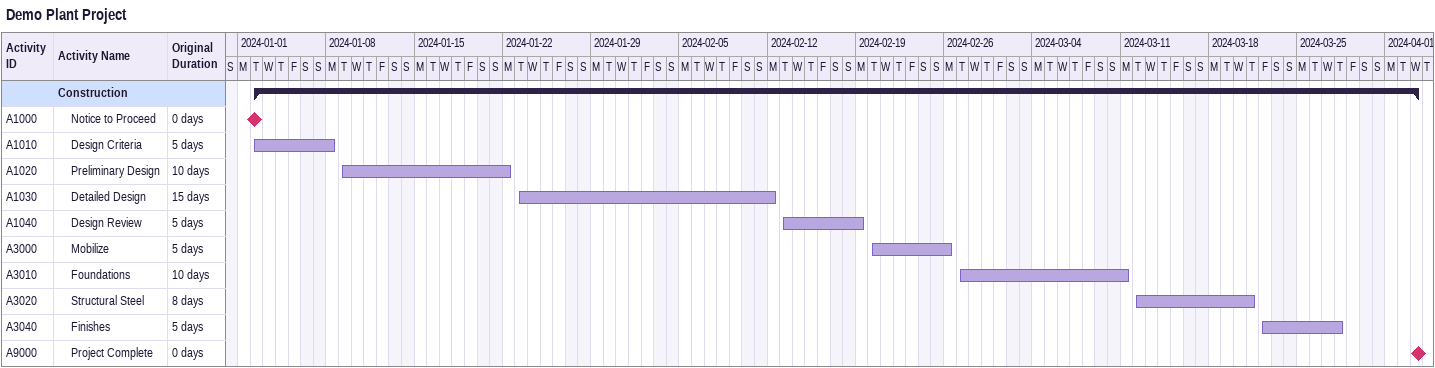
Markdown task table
Demo Plant Project

| ID | Level | Task | Original duration | Start | Finish |
|---|---|---|---|---|---|
|  | 1 | **Construction** |  | 2024-01-02 | 2024-04-03 |
| A1000 | 2 | Notice to Proceed | 0d | 2024-01-02 | 2024-01-02 |
| A1010 | 2 | Design Criteria | 5d | 2024-01-02 | 2024-01-08 |
| A1020 | 2 | Preliminary Design | 10d | 2024-01-09 | 2024-01-22 |
| A1030 | 2 | Detailed Design | 15d | 2024-01-23 | 2024-02-12 |
| A1040 | 2 | Design Review | 5d | 2024-02-13 | 2024-02-19 |
| A3000 | 2 | Mobilize | 5d | 2024-02-20 | 2024-02-26 |
| A3010 | 2 | Foundations | 10d | 2024-02-27 | 2024-03-11 |
| A3020 | 2 | Structural Steel | 8d | 2024-03-12 | 2024-03-21 |
| A3040 | 2 | Finishes | 5d | 2024-03-22 | 2024-03-28 |
| A9000 | 2 | Project Complete | 0d | 2024-04-03 | 2024-04-03 |
